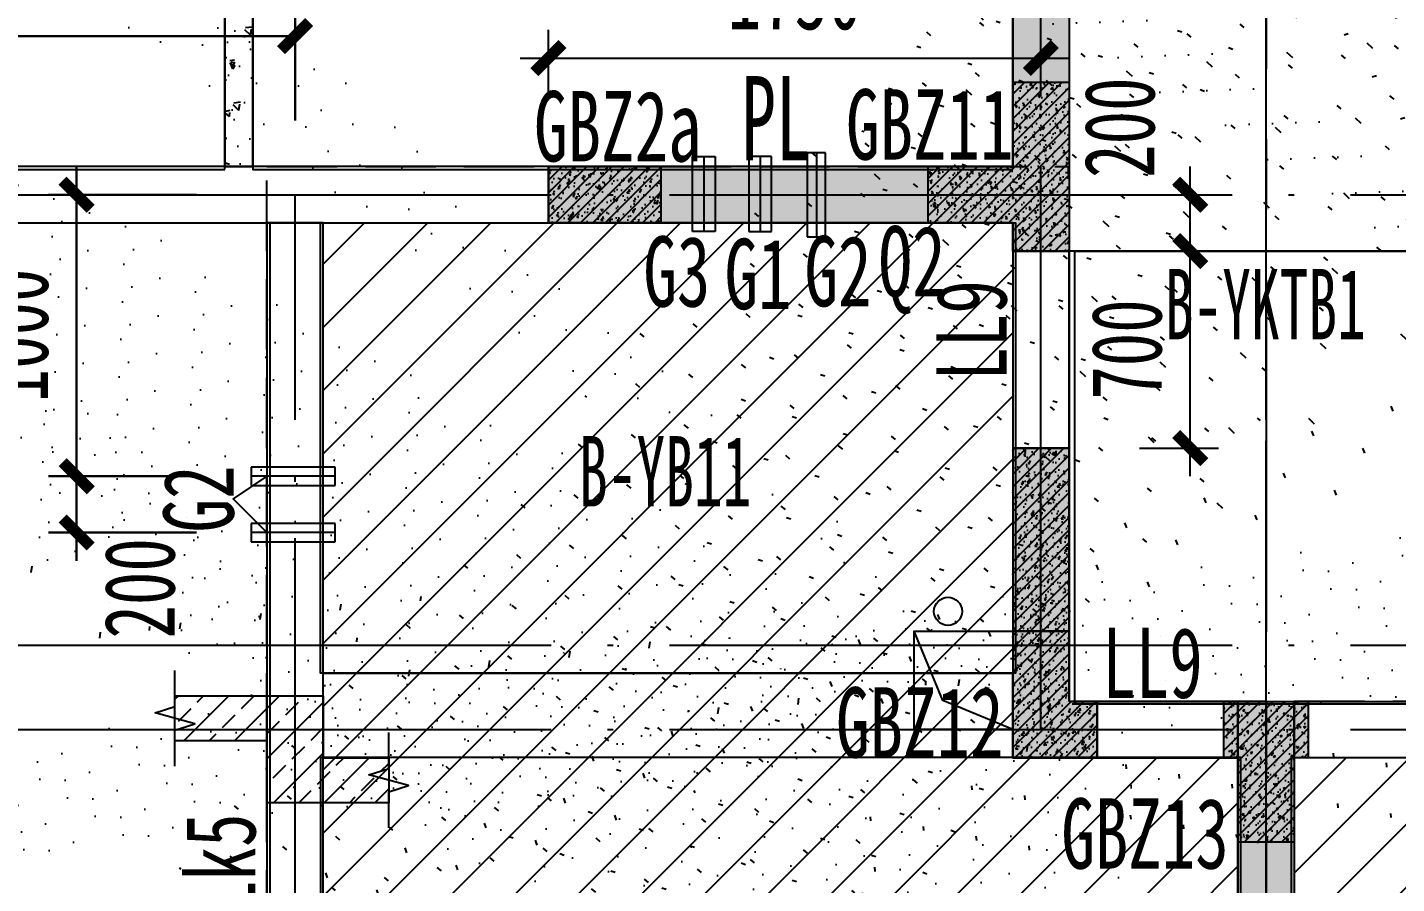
# Model space of a CAD drawing. Extents: x -3200781797 to -8106663, y 494714 to 1244925.
# Drawn here: x -8154202 to -8149336, y 689353 to 692395 of the extents above; entities that cross this region are included whole.
import ezdxf
from ezdxf.enums import TextEntityAlignment as Align
from ezdxf.xclip import XClip

# ---------------------------------------------------------------- set-up
doc = ezdxf.new("R2010")
doc.units = 0
doc.header["$LTSCALE"] = 1000
doc.header["$MEASUREMENT"] = 0
doc.header["$XCLIPFRAME"] = 0
for name, pattern in [('120-墙体$0$CENTER2', [1.125, 0.75, -0.125, 0.125, -0.125]), ('120-墙体$0$CONTINOUS', [0]), ('3#-轴线$0$DOTE', [2.4200000000000004, 2, -0.2, 0.02, -0.2]), ('3#4#5#$0$DASH', [0.35, 0.25, -0.1]), ('3#4#5#模板$0$DASH', [0.35, 0.25, -0.1]), ('4#-1F$0$CENTER', [2, 1.25, -0.25, 0.25, -0.25]), ('4#-1F$0$CONTINOUS', [0]), ('CENTER', [2, 1.25, -0.25, 0.25, -0.25]), ('DASH', [0.35, 0.25, -0.1])]:
    doc.linetypes.add(name, pattern=pattern)
doc.layers.get('Defpoints').update_dxf_attribs({"color": 30, "linetype": 'DASH'})
for name, color, linetype in [('120-墙体$0$DUCT-排烟中心线', 5, '120-墙体$0$CENTER2'), ('120-墙体$0$DUCT-排烟管', 2, 'Continuous'), ('120-墙体$0$DUCT-送风中心线', 5, '120-墙体$0$CENTER2'), ('120-墙体$0$DUCT-送风管', 4, 'Continuous'), ('120-墙体$0$S-SLAB-HOLE', 5, 'Continuous'), ('120-墙体$0$S-WALL', 40, 'Continuous'), ('120-墙体$0$S-WALL-BEAM', 120, 'Continuous'), ('120-墙体$0$S-WALL-COLU', 252, '120-墙体$0$CONTINOUS'), ('120-墙体$0$S-WALL-COLU-HATC', 16, 'Continuous'), ('120-墙体$0$S-WALL-HATC', 253, 'Continuous'), ('120-墙体$0$提结构条件', 7, 'Continuous'), ('3#-轴线$0$A-ANNO-DOTE', 10, '3#-轴线$0$DOTE'), ('3#4#5#$0$PC-SLAB', 6, '3#4#5#$0$DASH'), ('3#4#5#$0$S-ANNO-TEXT', 7, 'Continuous'), ('3#4#5#$0$S-PC-SLAB', 6, 'Continuous'), ('3#4#5#$0$S-WALL-HATC', 253, 'Continuous'), ('3#4#5#模板$0$S-SLAB-TEXT', 120, 'Continuous'), ('3#4#5#模板$0$南北楼-结构布置-地上 -新修改$0$S-ANNO-THIN', 3, 'Continuous'), ('3#4#5#模板$0$南北楼-结构布置-地上 -新修改$0$S-SLAB-HATC', 200, 'Continuous'), ('4#-1F$0$S-SLAB', 6, 'Continuous'), ('4#-1F$0$S-WALL', 40, 'Continuous'), ('4#-1F$0$S-WALL-COLU', 252, '4#-1F$0$CONTINOUS'), ('4#-1F$0$S-WALL-COLU-HATC', 16, 'Continuous'), ('4#-1F$0$S-WALL-HATC', 253, 'Continuous'), ('4#-1F$0$THIN', 7, 'Continuous'), ('DIM', 3, 'Continuous'), ('S-PC-FQ-WYQ', 4, 'Continuous'), ('S-WALL-BEAM-TEXT', 2, 'Continuous'), ('S-WALL-COLU-TEXT', 2, 'Continuous'), ('THIN', 7, 'Continuous')]:
    doc.layers.add(name, color=color, linetype=linetype)
doc.layers.add('WALL-TEXT', color=2, linetype='Continuous', lineweight=25)
doc.layers.add('设备条件', color=5, linetype='Continuous', lineweight=30)
doc.styles.add('3#4#5#$0$外部参照 1$0$宋体', font='', dxfattribs={"width": 0.8})
doc.styles.add('TSSD_Dimension', font='', dxfattribs={"width": 0.7})
doc.styles.add('楷体', font='', dxfattribs={"width": 0.6})
doc.styles.add('楷体GB312', font='', dxfattribs={"width": 0.8})
doc.styles.get('3#4#5#$0$外部参照 1$0$宋体').set_extended_font_data('SimSun')
doc.styles.get('TSSD_Dimension').set_extended_font_data('KaiTi_GB2312')
doc.styles.get('楷体').set_extended_font_data('KaiTi_GB2312')
doc.styles.get('楷体GB312').set_extended_font_data('楷体_GB2312')
doc.dimstyles.new('TSSD_100_100', dxfattribs={"dimtxt": 250, "dimasz": 100, "dimexe": 100, "dimexo": 250, "dimgap": 100, "dimtad": 1, "dimdec": 0, "dimzin": 0, "dimdsep": 46, "dimtxsty": 'TSSD_Dimension', "dimblk": 'ARCHTICK', "dimcen": 0, "dimdle": 100, "dimclrt": 7, "dimadec": 0, "dimazin": 0, "dimtfac": 1, "dimtdec": 0, "dimtix": 1, "dimtmove": 2, "dimatfit": 3, "dimfxl": 1, "dimtolj": 1, "dimtzin": 0, "dimarcsym": 0})
doc.dimstyles.new('TSSD_100_100$0', dxfattribs={"dimtxt": 250, "dimasz": 100, "dimexe": 100, "dimexo": 0, "dimgap": 100, "dimtad": 1, "dimdec": 0, "dimzin": 0, "dimdsep": 46, "dimtxsty": 'TSSD_Dimension', "dimblk1": 'ARCHTICK', "dimblk2": 'ARCHTICK', "dimsah": 1, "dimcen": 0, "dimclrt": 7, "dimadec": 0, "dimazin": 0, "dimtfac": 1, "dimtdec": 0, "dimtix": 1, "dimtmove": 2, "dimatfit": 3, "dimldrblk": 'ARCHTICK', "dimfxl": 300, "dimfxlon": 1, "dimtvp": 0.7, "dimtolj": 1, "dimtzin": 0, "dimarcsym": 0})
pattern_1 = [(45, (-7702.687107387464, -122599.998702767), (-112.2532015133644, 112.2532015133644), [])]
pattern_2 = [(49.99999999999999, (-8159258.836946374, 452342.79675123), (71.72601826007535, -6.275213498259511), [7.5, -82.5]), (355, (-8159258.836946374, 452342.79675123), (-13.8751333613, 75.21921337000119), [6, -66]), (100.4514, (-8159252.859778374, 452342.27381723), (57.85093817140216, 68.94395420609536), [6.374018999999973, -70.11421119999956]), (46.18420000000002, (-8159258.836946374, 452362.79675123), (106.7241048625644, -16.55190143290181), [11.2499999999999, -123.7499999999992]), (96.6356, (-8159249.943271874, 452361.4174205299), (93.46627055487033, 97.41178709004417), [9.561028799999999, -105.1713]), (351.1842, (-8159258.836946374, 452362.79675123), (93.46619451336272, 97.41186009253246), [9, -99]), (21, (-8159248.836946374, 452357.79675123), (59.69070521184616, -40.26188906653388), [7.5, -82.5]), (326.0000000000001, (-8159248.836946374, 452357.79675123), (24.33153319215817, 72.5150045046853), [6, -66]), (71.4514, (-8159243.862723074, 452354.4415906299), (84.02226285814899, 32.25304967099524), [6.374019000000001, -70.1142112]), (37.50000000000001, (-8159258.836946374, 452342.79675123), (1.215985531729067, 33.28938538313115), [0, -65.19999999999999, 0, -67, 0, -66.25]), (7.499999999999999, (-8159258.836946374, 452342.79675123), (26.30695374421486, 39.44117118823603), [0, -38.2, 0, -63.7, 0, -25.25]), (327.5, (-8159281.136946374, 452342.79675123), (53.3822436172409, -2.255487173437976), [0, -25, 0, -78, 0, -103.5]), (317.5, (-8159291.136946374, 452342.79675123), (58.31861693423862, 10.01049823323177), [0, -32.5, 0, -51.8, 0, -73.5])]
pattern_3 = [(45, (-8159258.836946374, 452342.79675123), (-22.09708691207961, 22.09708691207961), [])]

# ---------------------------------------------------------------- blocks, each defined once
blk = doc.blocks.new('2-ll')
at = {"layer": 'S-WALL-BEAM-TEXT', "style": '楷体GB312', "width": 0.7}
for s, p in [('LL9', (-53127.38508069981, -29901.04542790784)), ('LLk5', (-55796.26488330122, -31914.35747051984))]:
    blk.add_text(s, height=250, rotation=90, dxfattribs=at).set_placement(p)
blk.add_text('LL9', height=250, dxfattribs=at).set_placement((-52787.28216964379, -31027.76706077391))
blk = doc.blocks.new('_ArchTick')
at = {"color": 0, "linetype": 'ByBlock', "const_width": 0.4}
blk.add_lwpolyline([(-0.5, -0.5), (0.5, 0.5)], dxfattribs=at)
blk = doc.blocks.new('*D530')
at = {"layer": 'Defpoints', "color": 0, "transparency": 16777216}
for p in [(-8150600.435511587, 692286.0450688943), (-8152350.435511587, 691900.6301960945), (-8150600.435511587, 691900.6301960945)]:
    blk.add_point(p, dxfattribs=at)
at = {"layer": 'DIM', "color": 0, "lineweight": -2, "transparency": 16777216}
for p, q in [((-8152350.435511587, 692150.6301960945), (-8152350.435511587, 692386.0450688943)), ((-8150600.435511587, 692150.6301960945), (-8150600.435511587, 692386.0450688943)), ((-8152450.435511587, 692286.0450688943), (-8150500.435511587, 692286.0450688943))]:
    blk.add_line(p, q, dxfattribs=at)
at = {"layer": 'DIM', "color": 0, "lineweight": -2, "transparency": 16777216, "xscale": 100, "yscale": 100, "zscale": 100, "rotation": 180}
blk.add_blockref('_ArchTick', (-8152350.435511587, 692286.0450688943), dxfattribs=at)
at = {"layer": 'DIM', "color": 0, "lineweight": -2, "transparency": 16777216, "xscale": 100, "yscale": 100, "zscale": 100}
blk.add_blockref('_ArchTick', (-8150600.435511587, 692286.0450688943), dxfattribs=at)
at = {"layer": 'DIM', "color": 7, "transparency": 16777216, "insert": (-8151475.435511587, 692511.0450688943), "char_height": 250, "attachment_point": 5, "style": 'TSSD_Dimension'}
blk.add_mtext('\\A1;1750', dxfattribs=at)
blk = doc.blocks.new('3-Q-1')
at = {"layer": 'WALL-TEXT', "style": '楷体GB312', "width": 0.7}
blk.add_text('Q2', height=250, rotation=0.0003730194111994933, dxfattribs=at).set_placement((-7911319.459829167, 656954.2577070858))
blk = doc.blocks.new('*D533')
at = {"layer": 'Defpoints', "color": 0, "transparency": 16777216}
for p in [(-8150500.435511591, 691600.6301960947), (-8150069.798452589, 691600.6301960947), (-8150500.435315579, 690900.6301960947)]:
    blk.add_point(p, dxfattribs=at)
at = {"layer": 'DIM', "color": 0, "lineweight": -2, "transparency": 16777216}
for p, q in [((-8150069.798452589, 690800.6301960947), (-8150069.798452589, 691700.6301960947)), ((-8150250.435511591, 691600.6301960947), (-8149969.798452589, 691600.6301960947)), ((-8150250.435315579, 690900.6301960947), (-8149969.798452589, 690900.6301960947))]:
    blk.add_line(p, q, dxfattribs=at)
at = {"layer": 'DIM', "color": 0, "lineweight": -2, "transparency": 16777216, "xscale": 100, "yscale": 100, "zscale": 100}
for p, rotation in [((-8150069.798452589, 691600.6301960947), 90), ((-8150069.798452589, 690900.6301960947), 270)]:
    blk.add_blockref('_ArchTick', p, dxfattribs=dict(at, rotation=rotation))
at = {"layer": 'DIM', "color": 7, "transparency": 16777216, "insert": (-8150294.798452587, 691250.630196097), "char_height": 250, "attachment_point": 5, "rotation": 90, "style": 'TSSD_Dimension'}
blk.add_mtext('\\A1;700', dxfattribs=at)
blk = doc.blocks.new('*D534')
at = {"layer": 'Defpoints', "color": 0, "transparency": 16777216}
for p in [(-8150500.435511591, 691800.6301960947), (-8150069.798452604, 691800.6301960947), (-8150500.435511591, 691600.6301960947)]:
    blk.add_point(p, dxfattribs=at)
at = {"layer": 'DIM', "color": 0, "lineweight": -2, "transparency": 16777216}
for p, q in [((-8150069.798452604, 691500.6301960947), (-8150069.798452604, 691900.6301960947)), ((-8150250.435511591, 691800.6301960947), (-8149969.798452604, 691800.6301960947)), ((-8150250.435511591, 691600.6301960947), (-8149969.798452604, 691600.6301960947))]:
    blk.add_line(p, q, dxfattribs=at)
at = {"layer": 'DIM', "color": 0, "lineweight": -2, "transparency": 16777216, "xscale": 100, "yscale": 100, "zscale": 100}
for p, rotation in [((-8150069.798452604, 691800.6301960947), 90), ((-8150069.798452604, 691600.6301960947), 270)]:
    blk.add_blockref('_ArchTick', p, dxfattribs=dict(at, rotation=rotation))
at = {"layer": 'DIM', "color": 7, "transparency": 16777216, "insert": (-8150319.798452594, 692038.711277178), "char_height": 250, "attachment_point": 5, "rotation": 90, "style": 'TSSD_Dimension'}
blk.add_mtext('\\A1;200', dxfattribs=at)
blk = doc.blocks.new('2-an')
at = {"layer": 'S-WALL-COLU-TEXT', "style": '楷体GB312', "width": 0.7}
for s, p in [('GBZ2a', (-55684.47449362278, -8260.63153716852)), ('GBZ11', (-54575.93911769427, -8254.244864910142)), ('GBZ12', (-54611.59719677269, -10378.60942156217)), ('GBZ13', (-53811.02968513221, -10772.97798663075))]:
    blk.add_text(s, height=250, dxfattribs=at).set_placement(p)
blk = doc.blocks.new('XPL-3-F1')
at = {"layer": 'S-WALL-BEAM-TEXT', "style": '楷体', "width": 0.6}
blk.add_text('PL', height=300, dxfattribs=at).set_placement((-8201664.324079213, 691922.2847400615, -6.788630474278521e-09))
blk = doc.blocks.new('*D1256')
at = {"layer": 'Defpoints', "color": 0, "transparency": 16777216}
for p in [(-8378373.312365103, 696912.7405795972), (-8377697.138435274, 696912.7405795972), (-8377697.147202632, 695912.7486598991)]:
    blk.add_point(p, dxfattribs=at)
at = {"layer": 'DIM', "color": 0, "lineweight": -2, "transparency": 16777216}
for p, q in [((-8378373.312365103, 695812.7486598991), (-8378373.312365103, 697012.7405795972)), ((-8377947.138435274, 696912.7405795972), (-8378473.312365103, 696912.7405795972)), ((-8377947.147202632, 695912.7486598991), (-8378473.312365103, 695912.7486598991))]:
    blk.add_line(p, q, dxfattribs=at)
at = {"layer": 'DIM', "color": 0, "lineweight": -2, "transparency": 16777216, "xscale": 100, "yscale": 100, "zscale": 100}
for p, rotation in [((-8378373.312365103, 696912.7405795972), 90), ((-8378373.312365103, 695912.7486598991), 270)]:
    blk.add_blockref('_ArchTick', p, dxfattribs=dict(at, rotation=rotation))
at = {"layer": 'DIM', "color": 7, "transparency": 16777216, "insert": (-8378598.312365101, 696412.7446197504), "char_height": 250, "attachment_point": 5, "rotation": 90, "style": 'TSSD_Dimension'}
blk.add_mtext('\\A1;1000', dxfattribs=at)
blk = doc.blocks.new('*D1257')
at = {"layer": 'Defpoints', "color": 0, "transparency": 16777216}
for p in [(-8378373.312365103, 695912.7486598991), (-8377697.147202632, 695912.7486598991), (-8377697.147202632, 695712.7488099168)]:
    blk.add_point(p, dxfattribs=at)
at = {"layer": 'DIM', "color": 0, "lineweight": -2, "transparency": 16777216}
for p, q in [((-8378373.312365103, 695912.7486598991), (-8378373.312365103, 696012.7486598991)), ((-8377947.147202632, 695912.7486598991), (-8378473.312365103, 695912.7486598991)), ((-8378373.312365103, 695712.7488099168), (-8378373.312365103, 695912.7486598991)), ((-8377947.147202632, 695712.7488099168), (-8378473.312365103, 695712.7488099168)), ((-8378373.312365103, 695712.7488099168), (-8378373.312365103, 695612.7488099168))]:
    blk.add_line(p, q, dxfattribs=at)
at = {"layer": 'DIM', "color": 0, "lineweight": -2, "transparency": 16777216, "xscale": 100, "yscale": 100, "zscale": 100}
for p, rotation in [((-8378373.312365103, 695912.7486598991), 270), ((-8378373.312365103, 695712.7488099168), 90)]:
    blk.add_blockref('_ArchTick', p, dxfattribs=dict(at, rotation=rotation))
at = {"layer": 'DIM', "color": 7, "transparency": 16777216, "insert": (-8378148.312365099, 695514.3479090156), "char_height": 250, "attachment_point": 5, "rotation": 90, "style": 'TSSD_Dimension'}
blk.add_mtext('\\A1;200', dxfattribs=at)
blk = doc.blocks.new('*D1262')
at = {"layer": 'Defpoints', "color": 0, "transparency": 16777216}
for p in [(-8378846.926507272, 697476.3267007617), (-8378846.926507272, 696912.7402309687), (-8377597.146519256, 696912.7402309687)]:
    blk.add_point(p, dxfattribs=at)
at = {"layer": 'DIM', "color": 0, "lineweight": -2, "transparency": 16777216}
for p, q in [((-8378846.926507272, 697176.3267007617), (-8378846.926507272, 697576.3267007617)), ((-8377597.146519256, 697176.3267007617), (-8377597.146519256, 697576.3267007617)), ((-8377597.146519256, 697476.3267007617), (-8378846.926507272, 697476.3267007617))]:
    blk.add_line(p, q, dxfattribs=at)
at = {"layer": 'DIM', "color": 0, "lineweight": -2, "transparency": 16777216, "xscale": 100, "yscale": 100, "zscale": 100, "rotation": 180}
blk.add_blockref('_ArchTick', (-8378846.926507272, 697476.3267007617), dxfattribs=at)
at = {"layer": 'DIM', "color": 0, "lineweight": -2, "transparency": 16777216, "xscale": 100, "yscale": 100, "zscale": 100}
blk.add_blockref('_ArchTick', (-8377597.146519256, 697476.3267007617), dxfattribs=at)
at = {"layer": 'DIM', "color": 7, "transparency": 16777216, "insert": (-8378222.036513263, 697701.3267007617), "char_height": 250, "attachment_point": 5, "style": 'TSSD_Dimension'}
blk.add_mtext('\\A1;1250', dxfattribs=at)
blk = doc.blocks.new('3#4#5#模板$0$A$C4139bdaf')
h = blk.add_hatch()
h.set_pattern_fill('ANSI31', color=251, scale=100)
h.set_pattern_definition(pattern_1)
h.paths.add_polyline_path([(17649.99894117552, 3600.000498155889), (20099.99894117552, 3600.000498155889), (20099.99894117552, 1700.000498155816), (20899.99894117552, 1700.000498155845), (20899.99894117552, 200.0004981558304), (17649.99894117552, 200.0004981558304)])
h = blk.add_hatch()
h.set_pattern_fill('ANSI31', color=251, scale=100)
h.set_pattern_definition(pattern_1)
h.paths.add_polyline_path([(24349.99894117552, 3600.000498155889), (21899.99894117552, 3600.000498155889), (21899.99894117552, 1700.000498155816), (21099.99894117552, 1700.000498155845), (21099.99894117552, 200.0004981558304), (24349.99894117552, 200.0004981558304)])
at = {"layer": '3#4#5#模板$0$南北楼-结构布置-地上 -新修改$0$S-SLAB-HATC'}
h = blk.add_hatch(dxfattribs=at)
h.set_pattern_fill('ANSI33', color=256, scale=20, angle=-180)
h.set_pattern_definition([(225, (-76240.41036994423, 14928.68641716003), (89.8025612106915, -89.80256121069156), []), (225, (-76330.21296994417, 14928.68641716003), (89.8025612106915, -89.80256121069156), [63.5, -31.75])])
h.paths.add_polyline_path([(17882.82691670564, 1540.00049815618), (17449.99975173402, 1540.000498156878), (17449.99975173408, 1760.000498156878), (17122.8269167057, 1760.000498156936), (17122.8269167057, 1920.000498156936), (17449.99975173484, 1920.000498155772), (17649.99975173484, 1920.00049815583), (17649.99975173484, 1700.00049815583), (17882.8269167057, 1700.00049815583)])
at = {"linetype": '3#4#5#模板$0$DASH'}
for points in [[(17449.99894117552, 3800.000498155889), (20299.99894117552, 3800.000498155889), (20299.99894117552, 1900.00049815583), (21099.99894117552, 1900.00049815586), (21099.99894117552, 0.0004981558304280043), (17449.99894117552, 0.0004981558304280043)], [(24549.99894117552, 3800.000498155889), (21699.99894117552, 3800.000498155889), (21699.99894117552, 1900.00049815583), (20899.99894117552, 1900.00049815586), (20899.99894117552, 0.0004981558304280043), (24549.99894117552, 0.0004981558304280043)], [(17649.99894117552, 3600.000498155889), (20099.99894117552, 3600.000498155889), (20099.99894117552, 1700.000498155816), (20899.99894117552, 1700.000498155845), (20899.99894117552, 200.0004981558304), (17649.99894117552, 200.0004981558304)], [(24349.99894117552, 3600.000498155889), (21899.99894117552, 3600.000498155889), (21899.99894117552, 1700.000498155816), (21099.99894117552, 1700.000498155845), (21099.99894117552, 200.0004981558304), (24349.99894117552, 200.0004981558304)]]:
    blk.add_lwpolyline(points, close=True, dxfattribs=at)
at = {"layer": '3#4#5#模板$0$南北楼-结构布置-地上 -新修改$0$S-ANNO-THIN'}
for points in [[(17122.82691670535, 1670.40049815696), (17122.82691670576, 1798.40049815696), (17193.22691670584, 1820.800498156692), (17052.42691670597, 1859.200498157123), (17122.82691670611, 1881.600498156971), (17122.82691670652, 2009.600498156971)], [(17882.82691670564, 1450.400498156378), (17882.82691670564, 1578.400498156087), (17953.22691670549, 1600.800498156052), (17812.42691670591, 1639.2004981559), (17882.82691670564, 1661.600498155924), (17882.82691670564, 1789.600498155633)]]:
    blk.add_lwpolyline(points, dxfattribs=at)
at = {"layer": '3#4#5#模板$0$南北楼-结构布置-地上 -新修改$0$S-SLAB-HATC'}
blk.add_lwpolyline([(17882.82691670564, 1540.00049815618), (17449.99975173402, 1540.000498156878), (17449.99975173408, 1760.000498156878), (17122.8269167057, 1760.000498156936), (17122.8269167057, 1920.000498156936), (17449.99975173484, 1920.000498155772), (17649.99975173484, 1920.00049815583), (17649.99975173484, 1700.00049815583), (17882.8269167057, 1700.00049815583)], close=True, dxfattribs=at)
blk = doc.blocks.new('3#4#5#$0$3#首层顶悬挑板')
at = {"layer": '3#4#5#$0$S-PC-SLAB'}
blk.add_lwpolyline([(20320.74100719282, -3510.162565284176), (21679.70934908139, -3510.162565284176), (21679.70934908139, -5120.02713408909), (20320.74100719282, -5120.02713408909)], close=True, dxfattribs=at)
at = {"layer": '3#4#5#$0$PC-SLAB', "linetype": 'ByBlock', "style": '3#4#5#$0$外部参照 1$0$宋体', "width": 0.6}
blk.add_text('B-YKTB1', height=250, rotation=359.9999999998562, dxfattribs=at).set_placement((20997.94233224355, -3698.762192119204), align=Align.MIDDLE)
blk = doc.blocks.new('3#4#5#$0$ban3')
at = {"layer": '3#4#5#$0$S-WALL-HATC', "ltscale": 100}
h = blk.add_hatch(dxfattribs=at)
h.set_pattern_fill('AR-CONC', color=256, scale=25, angle=-270.0000000000001, style=0)
h.set_pattern_definition([(139.9999999999999, (0, 0), (15.6880337456489, 179.3150456501884), [18.75, -206.25]), (84.99999999999994, (0, 0), (-188.048033425003, -34.68783340324987), [15, -165]), (190.4513999999999, (1.307335000019521, 14.94292000000132), (-172.3598855152383, 144.6273454285055), [15.9350475, -175.2855279999999]), (136.1841999999999, (-50, 0), (41.37975358225471, 266.8102621564111), [28.125, -309.375]), (186.6356, (-46.55167324998183, 22.23418625001796), (-243.5294677251103, 233.665676387176), [23.902572, -262.92825]), (81.18419999999995, (-50, 0), (-243.529650231331, 233.665486283407), [22.5, -247.5]), (111, (-37.5, 25), (100.6547226663348, 149.2267630296154), [18.75, -206.25]), (55.99999999999998, (-37.5, 25), (-181.2875112617132, 60.82883298039556), [15, -165]), (161.4514, (-29.11209850001615, 37.4355582499993), (-80.63262417748795, 210.0556571453725), [15.9350475, -175.285528]), (127.5, (0, 0), (-83.22346345782788, 3.039963829322726), [0, -162.9999999999999, 0, -167.4999999999999, 0, -165.6249999999999]), (97.49999999999993, (0, 0), (-98.60292797059002, 65.76738436053722), [0, -95.5, 0, -159.25, 0, -63.125]), (57.49999999999993, (0, -55.75), (5.638717933595033, 133.4556090431022), [0, -62.5, 0, -195, 0, -258.75]), (47.49999999999995, (0, -80.75), (-25.02624558307933, 145.7965423355966), [0, -81.25, 0, -129.5, 0, -183.75])])
h.paths.add_polyline_path([(-216732.0009944952, 412974.9999670067), (-216832.0009944952, 412974.9999670067), (-216832.0009944952, 409974.9999670067), (-216732.0009944952, 409974.9999670067)])
h.paths.add_polyline_path([(-214532.000995802, 412974.9999670067), (-214632.000995802, 412974.9999670067), (-214632.000995802, 409974.9999670067), (-214532.000995802, 409974.9999670067)])
h = blk.add_hatch(dxfattribs=at)
h.set_pattern_fill('AR-CONC', color=256, scale=25, angle=-270.0000000000001, style=0)
h.set_pattern_definition([(139.9999999999999, (-37341029879.81102, -2020433658.351167), (15.6880337456489, 179.3150456501884), [18.75, -206.25]), (84.99999999999994, (-37341029879.81102, -2020433658.351167), (-188.048033425003, -34.68783340324987), [15, -165]), (190.4513999999999, (-37341029878.50368, -2020433643.408247), (-172.3598855152383, 144.6273454285055), [15.93504749999986, -175.2855279999978]), (136.1841999999999, (-37341029929.81102, -2020433658.351167), (41.37975358225471, 266.8102621564111), [28.125, -309.375]), (186.6356, (-37341029926.36269, -2020433636.116981), (-243.5294677251103, 233.665676387176), [23.902572, -262.92825]), (81.18419999999995, (-37341029929.81102, -2020433658.351167), (-243.529650231331, 233.665486283407), [22.5, -247.5]), (111, (-37341029917.31102, -2020433633.351167), (100.6547226663348, 149.2267630296154), [18.75, -206.25]), (55.99999999999998, (-37341029917.31102, -2020433633.351167), (-181.2875112617132, 60.82883298039556), [15, -165]), (161.4514, (-37341029908.92312, -2020433620.915609), (-80.63262417748795, 210.0556571453725), [15.9350475, -175.285528]), (127.5, (-37341029879.81102, -2020433658.351167), (-83.22346345782788, 3.039963829322726), [0, -162.9999999999978, 0, -167.4999999999978, 0, -165.6249999999978]), (97.49999999999993, (-37341029879.81102, -2020433658.351167), (-98.60292797059002, 65.76738436053722), [0, -95.5, 0, -159.25, 0, -63.125]), (57.49999999999993, (-37341029879.81102, -2020433714.101167), (5.638717933595033, 133.4556090431022), [0, -62.5, 0, -195, 0, -258.75]), (47.49999999999995, (-37341029879.81102, -2020433739.101167), (-25.02624558307933, 145.7965423355966), [0, -81.25, 0, -129.5, 0, -183.75])])
h.paths.add_polyline_path([(-214282.0075875558, 407875.9277280352), (-214282.0075875558, 408175.9277280352), (-211832.3804074041, 408175.221341892), (-211832.380407404, 407875.221341892)])
at = {"layer": '3#4#5#$0$S-PC-SLAB'}
for points in [[(-214632.000995802, 409964.9999670067), (-214632.000995802, 412984.9999670067), (-216732.0009944952, 412984.9999670067), (-216732.0009944952, 409964.9999670067)], [(-211832.000995802, 409964.9999670067), (-211832.000995802, 412984.9999670067), (-214532.000995802, 412984.9999670067), (-214532.000995802, 409964.9999670067)], [(-214472.0009953861, 407375.0001829517), (-220092.0009953849, 407375.0001829517), (-220092.0009953849, 409775.0001829517), (-214472.0009953861, 409775.0001829517)], [(-214292.0078049984, 409775.0002631896), (-211822.0078049995, 409775.0002631896), (-211822.0078049995, 408175.9277280352), (-214292.0078049984, 408175.9277280352)], [(-214292.0078736024, 406375.9155135542), (-211022.0078736036, 406375.9155135542), (-211022.007587557, 407875.9277280353), (-214292.0075875558, 407875.9277280352)]]:
    blk.add_lwpolyline(points, close=True, dxfattribs=at)
at = {"layer": '3#4#5#$0$S-WALL-HATC', "ltscale": 100}
for points in [[(-214532.000995802, 409974.9999670067), (-214532.000995802, 412974.9999670067), (-214632.000995802, 412974.9999670067), (-214632.000995802, 409974.9999670067)], [(-214282.0075875558, 407875.9277280352), (-214282.0075875558, 408175.9277280352), (-211832.3804074041, 408175.221341892), (-211832.380407404, 407875.221341892)]]:
    blk.add_lwpolyline(points, close=True, dxfattribs=at)
blk = doc.blocks.new('3#4#5#$0$5#')
at = {"layer": '3#4#5#$0$S-ANNO-TEXT'}
blk.add_blockref('3#4#5#$0$ban3', (378828.7940562447, -247400.000215945), dxfattribs=at)
at = {"layer": '3#4#5#$0$S-ANNO-TEXT', "xscale": -1}
blk.add_blockref('3#4#5#$0$ban3', (-43034.90157780028, -247400.4721099574), dxfattribs=at)
at = {"layer": '3#4#5#$0$PC-SLAB', "linetype": 'ByBlock', "style": '3#4#5#$0$外部参照 1$0$宋体', "width": 0.6}
blk.add_text('B-YB11', height=250, dxfattribs=at).set_placement((165761.7885475838, 161492.4423490529), align=Align.MIDDLE)
blk = doc.blocks.new('120-墙体$0$A$Ca94620f4')
at = {"layer": '120-墙体$0$DUCT-排烟中心线'}
for p, q in [((-547.6834203733888, -2950.689154202279), (-547.6834203733742, -3249.31108146171)), ((-2257.938552053805, -4100.000693814996), (-2556.560479313237, -4100.000693814989)), ((-2257.938321257505, -4300.000543797403), (-2556.560248516937, -4300.000543797396))]:
    blk.add_line(p, q, dxfattribs=at)
at = {"layer": '120-墙体$0$DUCT-排烟管'}
for p, q in [((-580.1834203733888, -2950.689154202279), (-580.1834203733742, -3249.31108146171)), ((-515.1834203733888, -2950.689154202279), (-580.1834203733888, -2950.689154202279)), ((-515.1834203733742, -3249.31108146171), (-515.1834203733888, -2950.689154202279)), ((-580.1834203733742, -3249.31108146171), (-515.1834203733742, -3249.31108146171)), ((-2257.938552053805, -4067.500693814996), (-2556.560479313237, -4067.500693814989)), ((-2556.560479313237, -4067.500693814989), (-2556.560479313237, -4132.500693814989)), ((-2257.938552053805, -4132.500693814996), (-2257.938552053805, -4067.500693814996)), ((-2556.560479313237, -4132.500693814989), (-2257.938552053805, -4132.500693814996)), ((-2257.938321257505, -4267.500543797403), (-2556.560248516937, -4267.500543797396)), ((-2556.560248516937, -4267.500543797396), (-2556.560248516937, -4332.500543797396)), ((-2257.938321257505, -4332.500543797403), (-2257.938321257505, -4267.500543797403)), ((-2556.560248516937, -4332.500543797396), (-2257.938321257505, -4332.500543797403))]:
    blk.add_line(p, q, dxfattribs=at)
at = {"layer": '120-墙体$0$DUCT-送风中心线'}
for p, q in [((-947.6834203733888, -2963.74848623795), (-947.6834203733888, -3230.97650390194)), ((-747.6834203733888, -2963.74848623795), (-747.6834203733888, -3230.97650390194))]:
    blk.add_line(p, q, dxfattribs=at)
at = {"layer": '120-墙体$0$DUCT-送风管'}
for p, q in [((-787.6834203733888, -2963.74848623795), (-787.6834203733888, -3230.97650390194)), ((-707.6834203733888, -2963.74848623795), (-787.6834203733888, -2963.74848623795)), ((-707.6834203733888, -3230.97650390194), (-707.6834203733888, -2963.74848623795)), ((-787.6834203733888, -3230.97650390194), (-707.6834203733888, -3230.97650390194))]:
    blk.add_line(p, q, dxfattribs=at)
at = {"layer": '120-墙体$0$提结构条件', "color": 3}
for p, q in [((-987.6834203733888, -3230.97650390194), (-987.6834203733888, -2963.74848623795)), ((-987.6834203733888, -2963.74848623795), (-907.6834203733888, -2963.74848623795)), ((-907.6834203733888, -2963.74848623795), (-907.6834203733888, -3230.97650390194)), ((-907.6834203733888, -3230.97650390194), (-987.6834203733888, -3230.97650390194))]:
    blk.add_line(p, q, dxfattribs=at)
blk = doc.blocks.new('120-墙体$0$A$C8f34f6bc')
at = {"layer": '120-墙体$0$S-SLAB-HOLE'}
blk.add_lwpolyline([(-350.0000000000002, -5000), (-350.0000000000002, -4650), (-7.105427357601002e-14, -4650), (0, -5000)], close=True, dxfattribs=at)
blk.add_lwpolyline([(0, -5000), (-248.2317736557453, -4896.88676487864), (-350.0000000000002, -4650)], dxfattribs=at)
blk.add_circle((-230, -4580), 50, dxfattribs=at)
blk = doc.blocks.new('120-墙体')
at = {"layer": '120-墙体$0$S-WALL-COLU-HATC'}
h = blk.add_hatch(dxfattribs=at)
h.set_pattern_fill('AR-CONC', color=256, scale=10, angle=180)
h.set_pattern_definition([(230, (-15637.05247968875, 223941.5126408452), (-71.72601826007535, 6.27521349825952), [7.5, -82.5]), (175, (-15637.05247968875, 223941.5126408452), (13.87513336129999, -75.21921337000119), [6, -66]), (280.4514, (-15643.02964768873, 223942.0355748452), (-57.85093817140217, -68.94395420609536), [6.374018999999977, -70.11421119999963]), (226.1842, (-15637.05247968875, 223921.5126408452), (-106.7241048625644, 16.55190143290182), [11.24999999999993, -123.7499999999994]), (276.6356, (-15645.94615418874, 223922.8919715452), (-93.46627055487033, -97.41178709004417), [9.561028799999976, -105.1712999999998]), (171.1842, (-15637.05247968875, 223921.5126408452), (-93.46619451336272, -97.41186009253246), [9, -99]), (201, (-15647.05247968875, 223926.5126408452), (-59.69070521184616, 40.2618890665339), [7.5, -82.5]), (146, (-15647.05247968875, 223926.5126408452), (-24.33153319215818, -72.5150045046853), [6, -66]), (251.4514, (-15652.02670298875, 223929.8678014452), (-84.02226285814899, -32.25304967099522), [6.374018999999993, -70.11421119999987]), (217.5, (-15637.05247968875, 223941.5126408452), (-1.215985531729071, -33.28938538313115), [0, -65.19999999999999, 0, -67, 0, -66.25]), (187.5, (-15637.05247968875, 223941.5126408452), (-26.30695374421487, -39.44117118823603), [0, -38.19999999999999, 0, -63.7, 0, -25.25]), (147.5, (-15614.75247968873, 223941.5126408452), (-53.3822436172409, 2.255487173437982), [0, -24.99999999999999, 0, -77.99999999999996, 0, -103.5]), (137.5, (-15604.75247968873, 223941.5126408452), (-58.31861693423862, -10.01049823323176), [0, -32.5, 0, -51.8, 0, -73.5])])
h.paths.add_polyline_path([(-100, -3100.000000539585), (-99.98422405263409, -2800.000000539585), (100.0157759473659, -2800.000000539586), (100, -3300.000000539585), (100, -3400), (-100, -3400), (-100, -3300), (-399.9999080896378, -3300), (-399.9999080896378, -3100.000000000233)])
h = blk.add_hatch(dxfattribs=at)
h.set_pattern_fill('ANSI31', color=256, scale=250, angle=180, style=0)
h.set_pattern_definition([(225, (-15637.05247968875, 223941.5126408452), (22.09708691207961, -22.09708691207961), [])])
h.paths.add_polyline_path([(-100, -3100.000000539585), (-99.98422405263409, -2800.000000539585), (100.0157759473659, -2800.000000539586), (100, -3300.000000539585), (100, -3400), (-100, -3400), (-100, -3300), (-399.9999080896378, -3300), (-399.9999080896378, -3100.000000000233)])
h = blk.add_hatch(dxfattribs=at)
h.set_pattern_fill('AR-CONC', color=256, scale=10)
h.set_pattern_definition([(49.99999999999999, (-9954.749218468613, -244207.8156450689), (71.72601826007535, -6.275213498259511), [7.5, -82.5]), (355, (-9954.749218468613, -244207.8156450689), (-13.8751333613, 75.21921337000119), [6, -66]), (100.4514, (-9948.7720504686, -244208.3385790689), (57.85093817140216, 68.94395420609536), [6.374018999999978, -70.11421119999964]), (46.18420000000002, (-9954.749218468613, -244187.8156450689), (106.7241048625644, -16.55190143290181), [11.24999999999991, -123.7499999999993]), (96.6356, (-9945.855543968617, -244189.1949757689), (93.46627055487033, 97.41178709004417), [9.561028799999999, -105.1713]), (351.1842, (-9954.749218468613, -244187.8156450689), (93.46619451336272, 97.41186009253246), [9, -99]), (21, (-9944.749218468613, -244192.8156450689), (59.69070521184616, -40.26188906653388), [7.5, -82.5]), (326.0000000000001, (-9944.749218468613, -244192.8156450689), (24.33153319215817, 72.5150045046853), [6, -66]), (71.4514, (-9939.774995168613, -244196.170805669), (84.02226285814899, 32.25304967099524), [6.374019000000001, -70.1142112]), (37.50000000000001, (-9954.749218468613, -244207.8156450689), (1.215985531729067, 33.28938538313115), [0, -65.19999999999999, 0, -67, 0, -66.25]), (7.499999999999999, (-9954.749218468613, -244207.8156450689), (26.30695374421486, 39.44117118823603), [0, -38.2, 0, -63.7, 0, -25.25]), (327.5, (-9977.0492184686, -244207.8156450689), (53.3822436172409, -2.255487173437976), [0, -25, 0, -78, 0, -103.5]), (317.5, (-9987.0492184686, -244207.8156450689), (58.31861693423862, 10.01049823323177), [0, -32.5, 0, -51.8, 0, -73.5])])
h.paths.add_polyline_path([(-1750, -3300.000392023416), (-1750.000000000015, -3100.000392023416), (-1350.000497644069, -3100.001491396397), (-1350.000497644069, -3300.001491396397)])
h = blk.add_hatch(dxfattribs=at)
h.set_pattern_fill('ANSI31', color=256, scale=250, style=0)
h.set_pattern_definition([(45, (-9954.749218468613, -244207.8156450689), (-22.09708691207961, 22.09708691207961), [])])
h.paths.add_polyline_path([(-1750.000000000015, -3100.000392023416), (-1750, -3300.000392023416), (-1350.000497644069, -3300.001491396397), (-1350.000497644069, -3100.001491396397)])
h = blk.add_hatch(dxfattribs=at)
h.set_pattern_fill('AR-CONC', color=256, scale=10)
h.set_pattern_definition([(49.99999999999999, (12337.0756467121, -241757.8336407725), (71.72601826007535, -6.275213498259511), [7.5, -82.5]), (355, (12337.0756467121, -241757.8336407725), (-13.8751333613, 75.21921337000119), [6, -66]), (100.4514, (12343.05281471211, -241758.3565747725), (57.85093817140216, 68.94395420609536), [6.374018999999977, -70.11421119999963]), (46.18420000000002, (12337.0756467121, -241737.8336407725), (106.7241048625644, -16.55190143290181), [11.24999999999991, -123.7499999999993]), (96.6356, (12345.96932121209, -241739.2129714725), (93.46627055487033, 97.41178709004417), [9.561028799999999, -105.1713]), (351.1842, (12337.0756467121, -241737.8336407725), (93.46619451336272, 97.41186009253246), [9, -99]), (21, (12347.0756467121, -241742.8336407725), (59.69070521184616, -40.26188906653388), [7.5, -82.5]), (326.0000000000001, (12347.0756467121, -241742.8336407725), (24.33153319215817, 72.5150045046853), [6, -66]), (71.4514, (12352.0498700121, -241746.1888013725), (84.02226285814899, 32.25304967099524), [6.374019000000001, -70.1142112]), (37.50000000000001, (12337.0756467121, -241757.8336407725), (1.215985531729067, 33.28938538313115), [0, -65.19999999999999, 0, -67, 0, -66.25]), (7.499999999999999, (12337.0756467121, -241757.8336407725), (26.30695374421486, 39.44117118823603), [0, -38.2, 0, -63.7, 0, -25.25]), (327.5, (12314.77564671211, -241757.8336407725), (53.3822436172409, -2.255487173437976), [0, -25, 0, -78, 0, -103.5]), (317.5, (12304.77564671211, -241757.8336407725), (58.31861693423862, 10.01049823323177), [0, -32.5, 0, -51.8, 0, -73.5])])
h.paths.add_polyline_path([(100, -4100), (-100, -4100), (-100.0000000000073, -4750), (100, -4750)])
h = blk.add_hatch(dxfattribs=at)
h.set_pattern_fill('ANSI31', color=256, scale=250, style=0)
h.set_pattern_definition([(45, (12337.0756467121, -241757.8336407725), (-22.09708691207961, 22.09708691207961), [])])
h.paths.add_polyline_path([(-100.0000000000073, -4750), (100, -4750), (100, -4100), (-100, -4100)])
h = blk.add_hatch(dxfattribs=at)
h.set_pattern_fill('AR-CONC', color=256, scale=10)
h.set_pattern_definition([(49.99999999999999, (-6817.545511106262, -243940.3517896836), (71.72601826007535, -6.275213498259511), [7.5, -82.5]), (355, (-6817.545511106262, -243940.3517896836), (-13.8751333613, 75.21921337000119), [6, -66]), (100.4514, (-6811.56834310625, -243940.8747236836), (57.85093817140216, 68.94395420609536), [6.374018999999979, -70.11421119999966]), (46.18420000000002, (-6817.545511106262, -243920.3517896836), (106.7241048625644, -16.55190143290181), [11.24999999999992, -123.7499999999993]), (96.6356, (-6808.651836606266, -243921.7311203836), (93.46627055487033, 97.41178709004417), [9.561028799999999, -105.1713]), (351.1842, (-6817.545511106262, -243920.3517896836), (93.46619451336272, 97.41186009253246), [9, -99]), (21, (-6807.545511106262, -243925.3517896836), (59.69070521184616, -40.26188906653388), [7.5, -82.5]), (326.0000000000001, (-6807.545511106262, -243925.3517896836), (24.33153319215817, 72.5150045046853), [6, -66]), (71.4514, (-6802.571287806262, -243928.7069502836), (84.02226285814899, 32.25304967099524), [6.374019000000001, -70.1142112]), (37.50000000000001, (-6817.545511106262, -243940.3517896836), (1.215985531729067, 33.28938538313115), [0, -65.19999999999999, 0, -67, 0, -66.25]), (7.499999999999999, (-6817.545511106262, -243940.3517896836), (26.30695374421486, 39.44117118823603), [0, -38.2, 0, -63.7, 0, -25.25]), (327.5, (-6839.84551110625, -243940.3517896836), (53.3822436172409, -2.255487173437976), [0, -25, 0, -78, 0, -103.5]), (317.5, (-6849.84551110625, -243940.3517896836), (58.31861693423862, 10.01049823323177), [0, -32.5, 0, -51.8, 0, -73.5])])
h.paths.add_polyline_path([(100, -5000), (99.98422405263409, -4750), (-100.0157759473659, -4750), (-100, -5200), (200, -5199.999803988176), (200, -4999.999803988409)])
h = blk.add_hatch(dxfattribs=at)
h.set_pattern_fill('ANSI31', color=256, scale=250, style=0)
h.set_pattern_definition([(45, (-6817.545511106262, -243940.3517896836), (-22.09708691207961, 22.09708691207961), [])])
h.paths.add_polyline_path([(100, -5000), (99.98422405263409, -4750), (-100.0157759473659, -4750), (-100, -5200), (200, -5199.999803988176), (200, -4999.999803988409)])
at = {"layer": '120-墙体$0$S-WALL-HATC'}
for points in [[(100, 99.99999999999955), (-100, -100), (-100, -3100), (-33.33333333331393, -3200.000000000001), (100, -3200)], [(-33.33333333331393, -3200.000000000001), (-100, -3100), (-1750, -3100), (-1750.000000000015, -3300), (-100, -3300)], [(-33.33333333331393, -3200.000000000001), (-100, -3300), (-100, -3400), (100, -3400), (100, -3200)], [(100, -4100), (-100, -4100), (-100, -5200), (100, -5000)], [(200, -5200), (200, -5000), (100, -5000), (-100, -5200)]]:
    blk.add_hatch(color=256, dxfattribs=at).paths.add_polyline_path(points)
at = {"layer": '120-墙体$0$S-WALL'}
for p, q in [((100, 99.99999999999955), (100, -3200)), ((-100, -100), (-100, -3100)), ((-1650, -3100), (-1750, -3100)), ((-1750, -3100), (-1750.000000000015, -3300)), ((-100, -3100), (-1650, -3100)), ((100, -3200), (100, -3400)), ((-1750.000000000015, -3300), (-1650.000000000015, -3300)), ((-100, -3300), (-1650.000000000015, -3300)), ((-100, -3300), (-100, -3400)), ((-100, -3400), (100, -3400)), ((-100, -4100), (100, -4100)), ((-100, -4100), (-100, -5200)), ((100, -4100), (100, -5000)), ((200, -5000), (100, -5000)), ((200, -5000), (200, -5200)), ((200, -5200), (-100, -5200))]:
    blk.add_line(p, q, dxfattribs=at)
at = {"layer": '120-墙体$0$S-WALL-BEAM'}
for points in [[(-6350, -3099.999397527484), (-6350, -3299.9997895509), (-1750, -3300.000392023416), (-1750, -3100)], [(-2549.999210441369, -3300.000287245691), (-2749.999602464784, -3300.000287245691), (-2750.0002049373, -8000.000515879853), (-2549.999812913884, -8000.000515879852)], [(100.0003920234158, -3400), (-100, -3400), (-100.0001960117079, -4100), (100.0001960117079, -4100)], [(700, -5200.000196011708), (700, -4999.999803988292), (200, -4999.999607976584), (200, -5200)]]:
    blk.add_lwpolyline(points, close=True, dxfattribs=at)
at = {"layer": '120-墙体$0$S-WALL-COLU', "linetype": 'ByBlock'}
for points in [[(-100, -3100.000000539585), (-99.98422405263409, -2800.000000539585), (100.0157759473659, -2800.000000539586), (100, -3300.000000539585), (100, -3400), (-100, -3400), (-100, -3300), (-399.9999080896378, -3300), (-399.9999080896378, -3100.000000000233), (-100, -3100.000000539585)], [(100, -5000), (99.98422405263409, -4750), (-100.0157759473659, -4750), (-100, -5200), (200, -5199.999803988176), (200, -4999.999803988409), (100, -5000)]]:
    blk.add_lwpolyline(points, dxfattribs=at)
at = {"layer": '120-墙体$0$S-WALL-COLU', "lineweight": -2}
for points in [[(-1750, -3300.000392023416), (-1750.000000000015, -3100.000392023416), (-1350.000497644069, -3100.001491396397), (-1350.000497644069, -3300.001491396397)], [(100, -4100), (-100, -4100), (-100.0000000000073, -4750), (100, -4750)]]:
    blk.add_lwpolyline(points, close=True, dxfattribs=at)
for name, p in [('120-墙体$0$A$Ca94620f4', (-250, -100.0000000000005)), ('120-墙体$0$A$C8f34f6bc', (-100, -100))]:
    blk.add_blockref(name, p)
blk = doc.blocks.new('3#-轴线')
at = {"layer": '3#-轴线$0$A-ANNO-DOTE'}
for points in [[(20100, -5100), (20100, 5500)], [(20900, -16100), (20900, 5500)], [(-3000, -3200), (44800, -3200)], [(17450, -16100), (17450, -3200)], [(-3000, -4800), (44800, -4800)], [(-3000, -5100), (44800, -5100)]]:
    blk.add_lwpolyline(points, dxfattribs=at)
blk = doc.blocks.new('g-4')
at = {"layer": 'S-PC-FQ-WYQ'}
blk.add_lwpolyline([(-8377697.147433423, 695912.7486598989), (-8377816.871141537, 695832.565046253), (-8377697.147202629, 695712.7488099165)], dxfattribs=at)
at = {"layer": 'DIM', "color": 7, "char_height": 250, "attachment_point": 5, "style": 'TSSD_Dimension'}
for s, insert in [('\\A1;G3', (-8376240.714031867, 696637.9254228591)), ('\\A1;G1', (-8375952.121399959, 696629.1748529244)), ('\\A1;G2', (-8375668.028716513, 696639.2483741969))]:
    blk.add_mtext(s, dxfattribs=dict(at, insert=insert))
at = {"layer": 'DIM', "color": 7, "insert": (-8377938.11525586, 695831.9987066245), "char_height": 250, "attachment_point": 5, "rotation": 90.00000000000001, "style": 'TSSD_Dimension'}
blk.add_mtext('\\A1;G2', dxfattribs=at)
at = {"layer": 'DIM'}
for base, p1, p2, angle, dimstyle, picture, middle in [((-8378846.926507272, 697476.3267007617), (-8377597.146519256, 696912.7402309687), (-8378846.926507272, 696912.7402309687), 180, 'TSSD_100_100$0', '*D1262', (-8378222.036513263, 697701.3267007617)), ((-8378373.312365103, 696912.7405795972), (-8377697.147202629, 695912.7486598989), (-8377697.138435271, 696912.740579597), 90, 'TSSD_100_100', '*D1256', (-8378598.312365101, 696412.7446197504))]:
    dim = blk.add_linear_dim(base=base, p1=p1, p2=p2, angle=angle, dimstyle=dimstyle, dxfattribs=at)
    dim.commit()
    dim.dimension.update_dxf_attribs({"geometry": picture, "text_midpoint": middle})
dim = blk.add_linear_dim(base=(-8378373.312365103, 695912.7486598991), p1=(-8377697.147202629, 695712.7488099165), p2=(-8377697.147202629, 695912.7486598989), angle=90, dimstyle='TSSD_100_100', dxfattribs=at)
dim.commit()
dim.dimension.update_dxf_attribs({"geometry": '*D1257', "text_midpoint": (-8378148.312365099, 695514.3479090156), "dimtype": 128})

msp = doc.modelspace()

# ---------------------------------------------------------------- hatches: boundary and pattern name
at = {"layer": '4#-1F$0$S-WALL-COLU-HATC'}
h = msp.add_hatch(dxfattribs=at)
h.set_pattern_fill('AR-CONC', color=256, scale=10)
h.set_pattern_definition(pattern_2)
h.paths.add_polyline_path([(-8149950.435511587, 690000.6303920024), (-8149650.435511587, 690000.6303920024), (-8149650.435433183, 689800.6300195802), (-8149700.435550789, 689800.629999979), (-8149700.435511587, 689500.6303920024), (-8149900.435511587, 689500.6303920024), (-8149900.435511587, 689800.6301959908), (-8149950.435589992, 689800.6300195802)])
h = msp.add_hatch(dxfattribs=at)
h.set_pattern_fill('ANSI31', color=256, scale=250, style=0)
h.set_pattern_definition(pattern_3)
h.paths.add_polyline_path([(-8149700.435550789, 689800.629999979), (-8149650.435433183, 689800.6300195802), (-8149650.435511587, 690000.6303920024), (-8149950.435511587, 690000.6303920024), (-8149950.435589992, 689800.6300195802), (-8149900.435511587, 689800.6301959908), (-8149900.435511587, 689500.6303920024), (-8149700.435511587, 689500.6303920024)])
h = msp.add_hatch(dxfattribs=at)
h.set_pattern_fill('AR-CONC', color=256, scale=10)
h.set_pattern_definition(pattern_2)
h.paths.add_polyline_path([(-8149900.435511587, 690000.6303920024), (-8149650.435511587, 690000.6303920024), (-8149650.435511587, 689800.6301959908), (-8149700.435511587, 689800.629999979), (-8149700.435511587, 689500.6303920024), (-8149900.435511587, 689500.6303920024)])
h = msp.add_hatch(dxfattribs=at)
h.set_pattern_fill('ANSI31', color=256, scale=250, style=0)
h.set_pattern_definition(pattern_3)
h.paths.add_polyline_path([(-8149700.435511587, 689800.629999979), (-8149650.435511587, 689800.6301959908), (-8149650.435511587, 690000.6303920024), (-8149900.435511587, 690000.6303920024), (-8149900.435511587, 689500.6303920024), (-8149700.435511587, 689500.6303920024)])
at = {"layer": '4#-1F$0$S-WALL-HATC'}
msp.add_hatch(color=256, dxfattribs=at).paths.add_polyline_path([(-8149700.435511587, 687700.6303920024), (-8149900.435511587, 687700.6303920024), (-8149900.435511587, 689800.629999979), (-8149950.435511587, 689800.629999979), (-8149950.435511587, 690000.6303920024), (-8149650.435511587, 690000.6303920024), (-8149650.435511587, 689800.629999979), (-8149700.435511587, 689800.629999979)])

# ---------------------------------------------------------------- linework, layer by layer
at = {"layer": '4#-1F$0$S-SLAB'}
msp.add_lwpolyline([(-8150500.435511587, 690000.6301960945), (-8149100.435511587, 690000.6301960945), (-8149100.435511587, 691600.6301960945), (-8150500.435511587, 691600.6301960945)], close=True, dxfattribs=at)
at = {"layer": '4#-1F$0$S-WALL', "elevation": 1.357726094855704e-08}
msp.add_lwpolyline([(-8149700.435511587, 687700.6303920024), (-8149900.435511587, 687700.6303920024), (-8149900.435511587, 689800.629999979), (-8149950.435511587, 689800.629999979), (-8149950.435511587, 690000.6303920024), (-8149650.435511587, 690000.6303920024), (-8149650.435511587, 689800.629999979), (-8149700.435511587, 689800.629999979)], close=True, dxfattribs=at)
at = {"layer": '4#-1F$0$S-WALL-COLU', "lineweight": -2, "elevation": 1.357726094855704e-08}
for points in [[(-8149950.435511587, 690000.6303920024), (-8149650.435511587, 690000.6303920024), (-8149650.435433183, 689800.6300195802), (-8149700.435550789, 689800.629999979), (-8149700.435511587, 689500.6303920024), (-8149900.435511587, 689500.6303920024), (-8149900.435511587, 689800.6301959908), (-8149950.435589992, 689800.6300195802)], [(-8149900.435511587, 690000.6303920024), (-8149650.435511587, 690000.6303920024), (-8149650.435511587, 689800.6301959908), (-8149700.435511587, 689800.629999979), (-8149700.435511587, 689500.6303920024), (-8149900.435511587, 689500.6303920024)]]:
    msp.add_lwpolyline(points, close=True, dxfattribs=at)
at = {"layer": '4#-1F$0$THIN', "linetype": '4#-1F$0$CENTER'}
msp.add_line((-8149800.435511587, 697497.5724724733), (-8149800.435511587, 679842.5582427479), dxfattribs=at)
at = {"layer": 'THIN', "linetype": 'CENTER'}
msp.add_line((-8149800.436213436, 679676.2988701666), (-8149800.436213436, 697140.6623640019), dxfattribs=at)

# ---------------------------------------------------------------- block references
for name, p in [('3#-轴线', (-8170700.435511587, 695000.6301960945)), ('120-墙体', (-8150600.435511587, 695000.6301960945))]:
    msp.add_blockref(name, p)
at = {"xscale": -1}
msp.add_blockref('120-墙体', (-8149000.435511587, 695000.6301960945), dxfattribs=at)
at = {"layer": '3#4#5#$0$S-PC-SLAB'}
msp.add_blockref('3#4#5#$0$5#', (-8317697.228573337, 529325.6302290878), dxfattribs=at)
at = {"layer": '3#4#5#$0$S-PC-SLAB', "color": 1}
msp.add_blockref('3#4#5#$0$3#首层顶悬挑板', (-8170800.914391743, 695110.6552387229), dxfattribs=at)
at = {"layer": '3#4#5#模板$0$S-SLAB-TEXT'}
msp.add_blockref('3#4#5#模板$0$A$C4139bdaf', (-8170800.434478921, 688100.6298939504), dxfattribs=at)
at = {"layer": 'S-PC-FQ-WYQ'}
msp.add_blockref('XPL-3-F1', (50000, 0), dxfattribs=at)
at = {"layer": 'S-WALL-BEAM-TEXT'}
ref = msp.add_blockref('2-ll', (-8097595.098357948, 721040.877610043), dxfattribs=at)
XClip(ref).set_block_clipping_path([(-73974.98710724246, -42162.384814564604), (-52205.33715358935, -25540.247413948528)])
at = {"layer": 'S-WALL-COLU-TEXT'}
ref = msp.add_blockref('2-an', (-8096716.942069792, 700179.5766181189), dxfattribs=at)
XClip(ref).set_block_clipping_path([(-75609.30825070385, -17078.798998930026), (-52441.64370402135, -740.102985624224)])
at = {"layer": 'WALL-TEXT'}
msp.add_blockref('3-Q-1', (-239857.8330309279, 34484.87101627502), dxfattribs=at)
at = {"layer": '设备条件'}
ref = msp.add_blockref('g-4', (224346.7110076696, -5112.110383502441), dxfattribs=at)
XClip(ref).set_block_clipping_path([(-8397143.260394035, 687543.5894637303), (-8373927.20270833, 702549.2378656254)])

# ---------------------------------------------------------------- dimensions: what is measured, and where the dimension line sits
at = {"layer": 'DIM'}
dim = msp.add_linear_dim(base=(-8150600.435511587, 692286.0450688943), p1=(-8152350.435511587, 691900.6301960945), p2=(-8150600.435511587, 691900.6301960945), dimstyle='TSSD_100_100', dxfattribs=at)
dim.commit()
dim.dimension.update_dxf_attribs({"geometry": '*D530', "text_midpoint": (-8151475.435511587, 692511.0450688943)})
dim = msp.add_linear_dim(base=(-8150069.798452604, 691800.6301960947), p1=(-8150500.435511587, 691600.6301960945), p2=(-8150500.435511587, 691800.6301960945), angle=90, dimstyle='TSSD_100_100', dxfattribs=at)
dim.commit()
dim.dimension.update_dxf_attribs({"geometry": '*D534', "text_midpoint": (-8150319.798452594, 692038.711277178), "dimtype": 160})
dim = msp.add_linear_dim(base=(-8150069.798452589, 691600.6301960947), p1=(-8150500.435315575, 690900.6301960945), p2=(-8150500.435511587, 691600.6301960945), angle=90, dimstyle='TSSD_100_100', dxfattribs=at)
dim.commit()
dim.dimension.update_dxf_attribs({"geometry": '*D533', "text_midpoint": (-8150294.798452587, 691250.630196097)})

doc.saveas('drawing.dxf')
